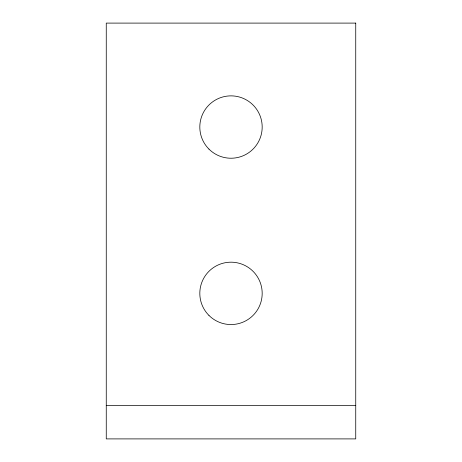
<?xml version="1.0" encoding="UTF-8"?>
<svg xmlns="http://www.w3.org/2000/svg" width="462" height="462" viewBox="0 0 462 462"><rect width="100%" height="100%" fill="white"/><g stroke="black" fill="none" stroke-linecap="round" stroke-linejoin="round"><path stroke-width="0.69" d="M106.26 405.636L355.74 405.636M355.74 23.1L106.26 23.1L106.26 438.9L355.74 438.9L355.74 23.1M208.951 149.099A31.185 31.185 0 0 0 261.122 135.123A31.185 31.185 0 0 0 222.927 96.928A31.185 31.185 0 0 0 208.951 149.099M208.951 315.419A31.185 31.185 0 0 0 261.122 301.443A31.185 31.185 0 0 0 222.927 263.248A31.185 31.185 0 0 0 208.951 315.419"/></g></svg>
